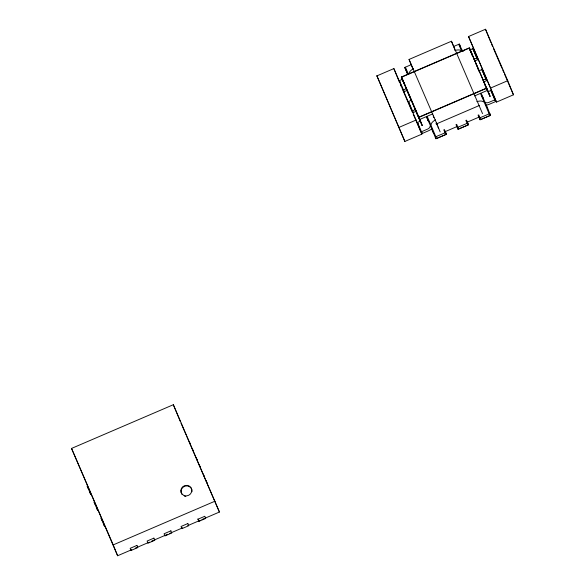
<?xml version="1.0" encoding="UTF-8"?>
<svg xmlns="http://www.w3.org/2000/svg" width="585" height="585" viewBox="0 0 585 585"><rect width="100%" height="100%" fill="white"/><g stroke="black" fill="none" stroke-linecap="round" stroke-linejoin="round"><path stroke-width="0.88" d="M408.571 74.492L409.69 71.845A9.163 2.903 -23.4 0 1 413.405 68.694M435.986 123.808L436.644 122.404M413.01 69.22L409.047 59.443L451.466 41.228L482.552 113.68M376.916 75.882L393.88 68.591L416.103 120.035L421.836 134.155L404.871 141.438L376.916 75.882L404.871 141.438M468.541 36.533L485.506 29.25L507.729 80.693L513.462 94.807L496.497 102.097L468.541 36.533L496.497 102.097M407.745 74.492L404.747 67.45L411.299 64.642M453.777 46.398L459.357 44.072L462.355 51.114M420.483 121.994L401.325 77.052L469.192 47.911L487.919 91.282M404.915 85.3L401.61 77.161L469.484 48.014L490.15 96.349M469.74 50.025L472.848 48.687L476.87 57.995L477.587 59.758L474.398 61.125M400.162 82.375L399.445 80.62L402.553 79.282M473.762 59.334L476.87 57.995M406.575 88.591L403.467 89.929L404.184 91.684L407.372 90.317M478.771 70.924L481.879 69.586L485.901 78.895L486.61 80.657L483.422 82.024M409.193 103.274L408.476 101.519L411.584 100.181M482.793 80.233L485.901 78.895M415.606 109.49L412.498 110.828L413.215 112.583L416.403 111.216M422.282 125.497L418.977 117.351L486.844 88.211M399.138 127.325L416.103 120.035M490.764 87.977L507.729 80.693M432.783 113.856L419.716 119.472L422.114 125.38M474.545 95.925L487.583 90.324L489.981 96.24M487.795 91.823L490.91 90.485L495.641 101.556L490.062 103.947A9.133 2.896 -23.4 0 1 485.806 105.373M418.216 124.174L417.507 122.419L420.615 121.08M440.132 131.896L436.827 123.749L479.247 105.534M494.932 99.794L489.053 102.309A3.144 1.002 -23.4 0 1 486.523 102.784L481.66 101.117A9.163 2.903 -23.4 0 0 476.87 101.622M417.507 122.419L422.238 133.482L427.825 131.091A9.133 2.896 -23.4 0 0 431.796 128.978M444.951 131.735L457.426 126.382M467.408 122.097L479.056 117.095M432.564 130.821L435.935 138.74L445.763 134.521L443.774 129.819M456.007 124.561L457.997 129.263L467.817 125.051L465.835 120.342M478.069 115.091L480.051 119.793L489.879 115.574L480.928 94.463M435.935 138.74L435.225 136.978L445.711 132.539L446.428 134.301L436.6 138.521L427.291 116.547M457.997 129.263L457.28 127.508L467.773 123.069L468.49 124.824L458.662 129.044L456.673 124.342M480.051 119.793L479.342 118.038L489.835 113.6L490.544 115.355L480.724 119.574L478.735 114.872M131.808 549.659L117.622 555.75L71.538 448.432L173.343 404.718L219.426 512.036L201.898 519.56M117.622 555.75L113.212 544.891L215.017 501.177M135.142 548.225L149.329 542.134M151.829 541.059L167.69 534.251M169.357 533.535L182.71 527.802M187.712 525.652L200.231 520.277M198.907 521.352L205.693 518.442L204.816 516.27L198.023 519.18L198.907 521.352L197.869 518.946M463.371 51.319L459.583 50.01A9.163 2.903 -23.4 0 0 454.794 50.515M462.435 51.173L461.587 49.22M408.491 74.332L405.412 67.231M407.825 74.551L404.747 67.45M461.66 51.151L458.691 44.292M491.597 44.197L492.672 46.683M493.389 48.343L501.988 68.255M502.712 69.915L503.787 72.408M504.504 74.068L513.462 94.807M477.587 59.758L472.848 48.687M486.61 80.657L481.879 69.586M495.641 101.556L490.91 90.485M475.839 63.597L479.093 71.129M484.161 82.858L485.608 86.207M486.332 87.882L487.415 90.39M477.506 67.728L478.589 70.244M485.104 85.315L486.186 87.823M490.544 115.355L481.594 94.243M466.501 120.122L468.49 124.824M444.446 129.599L446.428 134.301M409.047 59.443L436.827 123.749M433.214 115.984L433.938 117.651M436.461 123.501L437.185 125.168M437.909 126.843L438.626 128.51M433.653 133.453L431.832 129.212M401.61 77.161L418.977 117.351M401.325 77.052L420.41 121.263M406.882 90.229L411.584 101.11M415.928 111.157L420.264 121.205M399.445 80.62L404.184 91.684M408.476 101.519L413.215 112.583M400.33 84.364L401.405 86.858M402.122 88.518L412.513 112.576M413.237 114.236L421.836 134.155M180.29 421.449L173.343 404.718M181.014 423.123L186.088 434.867M186.812 436.549L219.426 512.036M71.538 448.432L113.212 544.891M487.298 107.735L487.905 109.241M487.173 107.538L486.084 104.993M426.991 117.622L432.183 129.943M427.072 117.929L428.644 121.68M482.552 96.627L483.254 98.295M485.506 29.25L490.903 42.537M489.864 96.247L486.559 88.101L418.684 117.241L421.997 125.387M469.484 48.014L472.79 56.16M470.223 50.134L472.622 56.043M469.528 48.723L472.168 55.239M480.811 93.234L482.53 97.454M459.357 44.072L460.073 45.827M451.466 41.228L454.772 49.374M426.516 116.547L428.571 121.614M402.348 79.275L404.747 85.191M422.238 133.482L421.529 131.727L427.401 129.197A3.144 1.002 -23.4 0 0 429.507 127.676L431.767 122.952A9.163 2.903 -23.4 0 1 435.481 119.808M393.88 68.591L399.613 82.712M206.147 480.585L207.031 482.757M203.368 474.15L204.253 476.322M199.2 464.505L200.085 466.676M196.421 458.077L197.306 460.249M192.253 448.432L193.138 450.604M189.474 441.997L190.359 444.169M103.808 524.569L104.693 526.741L101.029 518.134L101.914 520.306M96.861 508.489L97.746 510.661L94.083 502.062L94.967 504.233M89.914 492.416L90.799 494.588L87.143 485.981L88.021 488.153M182.162 494.53A5.543 5.25 -22.1 0 1 185.138 486.106A5.543 5.25 -22.1 0 1 191.99 491.692M185.803 496.438A5.543 5.25 -22.1 0 1 184.414 496.131M136.941 545.41L130.155 548.328L131.033 550.5L137.826 547.582L136.941 545.41M153.906 538.127L147.12 541.037L148.005 543.209L154.791 540.299L153.906 538.127M170.879 530.836L164.093 533.754L164.97 535.926L171.756 533.008L170.879 530.836M187.843 523.553L181.057 526.471L181.942 528.643L188.728 525.725L187.843 523.553M184.195 495.583A5.543 5.25 -22.1 0 0 191.778 489.769A5.543 5.25 -22.1 0 0 182.988 486.537A5.543 5.25 -22.1 0 0 184.195 495.583"/></g></svg>
